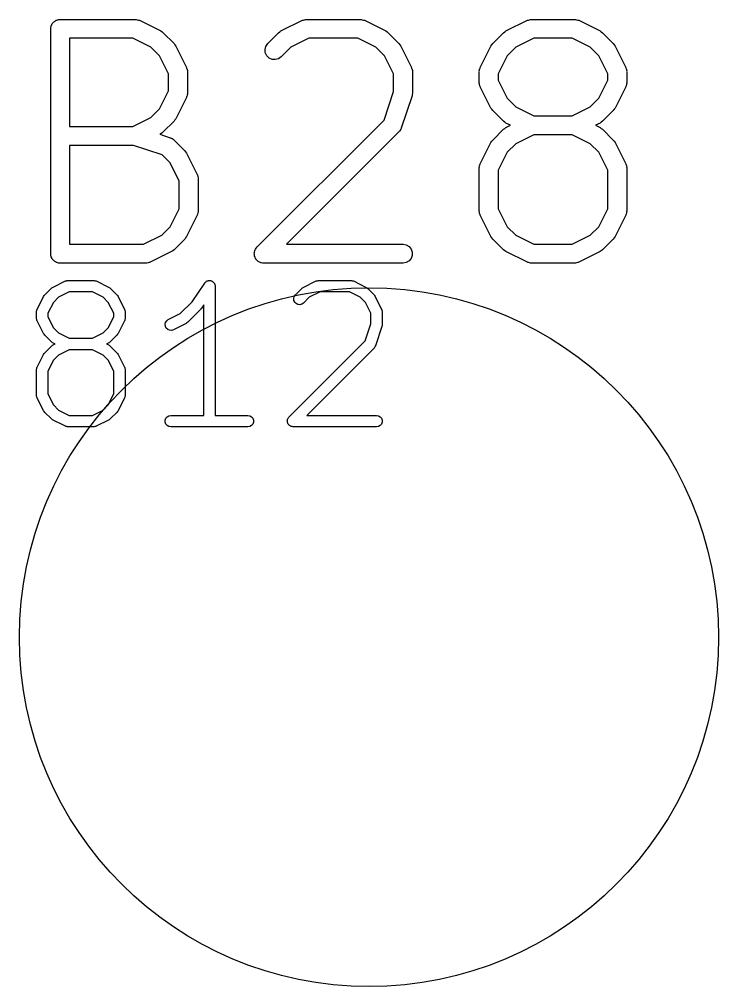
# Model space of a CAD drawing. Extents: x 0 to 102, y -163 to 0.
# Drawn here: x 96 to 99, y -163 to -158.848 of the extents above; entities that cross this region are included whole.
import ezdxf

# ---------------------------------------------------------------- set-up
doc = ezdxf.new("R2010")
doc.units = 0
doc.header["$MEASUREMENT"] = 0
doc.layers.add('BLACK', color=7, linetype='CONTINUOUS')

msp = doc.modelspace()

# ---------------------------------------------------------------- linework, layer by layer
at = {"layer": 'Black'}
for p, q in [((96.1521, -158.856), (96.1548, -158.854)), ((96.1548, -158.854), (96.1582, -158.852)), ((96.1582, -158.852), (96.1612, -158.851)), ((96.1612, -158.851), (96.1647, -158.85)), ((96.1647, -158.85), (96.1681, -158.849)), ((96.1681, -158.849), (96.1716, -158.849)), ((96.1716, -158.849), (96.1751, -158.848)), ((96.1751, -158.848), (96.4969, -158.848)), ((96.4969, -158.848), (96.4992, -158.849)), ((96.4992, -158.849), (96.5015, -158.848)), ((96.5015, -158.848), (96.5061, -158.85)), ((96.5061, -158.85), (96.5108, -158.851)), ((96.5108, -158.851), (96.5128, -158.852)), ((96.5128, -158.852), (96.515, -158.852)), ((96.515, -158.852), (96.607, -158.898)), ((97.1222, -158.898), (97.2141, -158.852)), ((97.2141, -158.852), (97.2163, -158.852)), ((97.2163, -158.852), (97.2184, -158.851)), ((97.2184, -158.851), (97.223, -158.85)), ((97.223, -158.85), (97.2276, -158.848)), ((97.2276, -158.848), (97.2299, -158.849)), ((97.2299, -158.849), (97.2323, -158.848)), ((97.2323, -158.848), (97.4621, -158.848)), ((97.4621, -158.848), (97.4644, -158.849)), ((97.4644, -158.849), (97.4667, -158.848)), ((97.4667, -158.848), (97.4713, -158.85)), ((97.4713, -158.85), (97.476, -158.851)), ((97.476, -158.851), (97.478, -158.852)), ((97.478, -158.852), (97.4802, -158.852)), ((97.4802, -158.852), (97.5722, -158.898)), ((98.0874, -158.898), (98.1793, -158.852)), ((98.1793, -158.852), (98.1815, -158.852)), ((98.1815, -158.852), (98.1836, -158.851)), ((98.1836, -158.851), (98.1883, -158.85)), ((98.1883, -158.85), (98.1928, -158.848)), ((98.1928, -158.848), (98.1951, -158.849)), ((98.1951, -158.849), (98.1975, -158.848)), ((98.1975, -158.848), (98.3813, -158.848)), ((98.3813, -158.848), (98.3836, -158.849)), ((98.3836, -158.849), (98.386, -158.848)), ((98.386, -158.848), (98.3905, -158.85)), ((98.3905, -158.85), (98.3952, -158.851)), ((98.3952, -158.851), (98.3972, -158.852)), ((98.3972, -158.852), (98.3995, -158.852)), ((98.3995, -158.852), (98.4914, -158.898)), ((96.1345, -158.889), (96.1351, -158.885)), ((96.1345, -159.854), (96.1345, -158.889)), ((96.1351, -158.882), (96.1363, -158.878)), ((96.1351, -158.885), (96.1351, -158.882)), ((96.1363, -158.878), (96.1369, -158.875)), ((96.1369, -158.875), (96.1387, -158.872)), ((96.1387, -158.872), (96.1399, -158.869)), ((96.1399, -158.869), (96.1422, -158.866)), ((96.1422, -158.866), (96.144, -158.863)), ((96.144, -158.863), (96.1467, -158.86)), ((96.1467, -158.86), (96.149, -158.858)), ((96.149, -158.858), (96.1521, -158.856)), ((96.2158, -158.929), (96.2158, -159.308)), ((96.4873, -158.929), (96.2158, -158.929)), ((96.5647, -158.968), (96.4873, -158.929)), ((96.607, -158.898), (96.6122, -158.902)), ((96.6122, -158.902), (96.6175, -158.906)), ((96.6175, -158.906), (96.6635, -158.952)), ((97.0656, -158.952), (97.1116, -158.906)), ((97.1116, -158.906), (97.1169, -158.902)), ((97.1169, -158.902), (97.1222, -158.898)), ((97.2419, -158.929), (97.1644, -158.968)), ((97.4525, -158.929), (97.2419, -158.929)), ((97.5299, -158.968), (97.4525, -158.929)), ((97.5722, -158.898), (97.5774, -158.902)), ((97.5774, -158.902), (97.5827, -158.906)), ((97.5827, -158.906), (97.6287, -158.952)), ((98.0308, -158.952), (98.0768, -158.906)), ((98.0768, -158.906), (98.0821, -158.902)), ((98.0821, -158.902), (98.0874, -158.898)), ((98.2071, -158.929), (98.1296, -158.968)), ((98.3717, -158.929), (98.2071, -158.929)), ((98.4492, -158.968), (98.3717, -158.929)), ((98.4914, -158.898), (98.4966, -158.902)), ((98.4966, -158.902), (98.502, -158.906)), ((98.502, -158.906), (98.5479, -158.952)), ((96.6014, -159.005), (96.5647, -158.968)), ((96.6635, -158.952), (96.6672, -158.957)), ((96.6672, -158.957), (96.6711, -158.963)), ((96.6711, -158.963), (96.7171, -159.055)), ((97.0539, -158.977), (97.0575, -158.964)), ((97.0551, -158.991), (97.0539, -158.977)), ((97.0575, -158.964), (97.0656, -158.952)), ((97.1644, -158.968), (97.1231, -159.009)), ((97.5666, -159.005), (97.5299, -158.968)), ((97.6287, -158.952), (97.6324, -158.957)), ((97.6324, -158.957), (97.6363, -158.963)), ((97.6363, -158.963), (97.6823, -159.055)), ((97.9773, -159.055), (98.0232, -158.963)), ((98.0232, -158.963), (98.0271, -158.957)), ((98.0271, -158.957), (98.0308, -158.952)), ((98.1296, -158.968), (98.093, -159.005)), ((98.4858, -159.005), (98.4492, -158.968)), ((98.5479, -158.952), (98.5517, -158.957)), ((98.5517, -158.957), (98.5555, -158.963)), ((98.5555, -158.963), (98.6015, -159.055)), ((96.6401, -159.082), (96.6014, -159.005)), ((97.0611, -159.004), (97.0551, -158.991)), ((97.0711, -159.014), (97.0611, -159.004)), ((97.0839, -159.02), (97.0711, -159.014)), ((97.0979, -159.021), (97.0839, -159.02)), ((97.1115, -159.018), (97.0979, -159.021)), ((97.1231, -159.009), (97.1115, -159.018)), ((97.6053, -159.082), (97.5666, -159.005)), ((98.093, -159.005), (98.0542, -159.082)), ((98.5245, -159.082), (98.4858, -159.005)), ((96.7171, -159.055), (96.7177, -159.057)), ((96.7177, -159.057), (96.7189, -159.059)), ((96.7189, -159.059), (96.7197, -159.063)), ((96.7197, -159.063), (96.7211, -159.068)), ((97.6823, -159.055), (97.6829, -159.057)), ((97.6829, -159.057), (97.6841, -159.059)), ((97.6841, -159.059), (97.6849, -159.063)), ((97.6849, -159.063), (97.6863, -159.068)), ((97.9732, -159.068), (97.9746, -159.063)), ((97.9746, -159.063), (97.9754, -159.059)), ((97.9754, -159.059), (97.9766, -159.057)), ((97.9766, -159.057), (97.9773, -159.055)), ((98.6015, -159.055), (98.6022, -159.057)), ((98.6022, -159.057), (98.6033, -159.059)), ((98.6033, -159.059), (98.6042, -159.063)), ((98.6042, -159.063), (98.6055, -159.068)), ((96.6401, -159.155), (96.6401, -159.082)), ((96.7211, -159.068), (96.7209, -159.07)), ((96.7209, -159.07), (96.7214, -159.073)), ((96.7214, -159.073), (96.7214, -159.165)), ((97.6053, -159.158), (97.6053, -159.082)), ((97.6863, -159.068), (97.6861, -159.07)), ((97.6861, -159.07), (97.6866, -159.073)), ((97.6866, -159.073), (97.6866, -159.165)), ((97.973, -159.073), (97.9734, -159.07)), ((97.973, -159.119), (97.973, -159.073)), ((97.9734, -159.07), (97.9732, -159.068)), ((98.0542, -159.082), (98.0542, -159.109)), ((98.5245, -159.109), (98.5245, -159.082)), ((98.6055, -159.068), (98.6054, -159.07)), ((98.6054, -159.07), (98.6058, -159.073)), ((98.6058, -159.073), (98.6058, -159.119)), ((97.9734, -159.121), (97.973, -159.119)), ((97.9732, -159.123), (97.9734, -159.121)), ((97.9746, -159.128), (97.9732, -159.123)), ((97.9754, -159.133), (97.9746, -159.128)), ((97.9766, -159.135), (97.9754, -159.133)), ((97.9773, -159.137), (97.9766, -159.135)), ((98.0232, -159.229), (97.9773, -159.137)), ((98.0542, -159.109), (98.093, -159.186)), ((98.4858, -159.186), (98.5245, -159.109)), ((98.6015, -159.137), (98.5555, -159.229)), ((98.6022, -159.135), (98.6015, -159.137)), ((98.6033, -159.133), (98.6022, -159.135)), ((98.6042, -159.128), (98.6033, -159.133)), ((98.6055, -159.123), (98.6042, -159.128)), ((98.6058, -159.119), (98.6054, -159.121)), ((98.6054, -159.121), (98.6055, -159.123)), ((96.6014, -159.232), (96.6401, -159.155)), ((96.7171, -159.183), (96.6711, -159.275)), ((96.7177, -159.181), (96.7171, -159.183)), ((96.7189, -159.179), (96.7177, -159.181)), ((96.7197, -159.174), (96.7189, -159.179)), ((96.7211, -159.169), (96.7197, -159.174)), ((96.7214, -159.165), (96.7209, -159.167)), ((96.7209, -159.167), (96.7211, -159.169)), ((97.5644, -159.281), (97.6053, -159.158)), ((97.6845, -159.177), (97.6385, -159.315)), ((97.6854, -159.171), (97.6845, -159.177)), ((97.6866, -159.165), (97.6854, -159.171)), ((98.093, -159.186), (98.1296, -159.223)), ((98.4492, -159.223), (98.4858, -159.186)), ((98.0271, -159.234), (98.0232, -159.229)), ((98.1296, -159.223), (98.2071, -159.262)), ((98.3717, -159.262), (98.4492, -159.223)), ((98.5555, -159.229), (98.5517, -159.234)), ((96.4873, -159.308), (96.5647, -159.269)), ((96.5647, -159.269), (96.6014, -159.232)), ((98.0308, -159.239), (98.0271, -159.234)), ((98.0768, -159.285), (98.0308, -159.239)), ((98.2071, -159.262), (98.3717, -159.262)), ((98.5479, -159.239), (98.502, -159.285)), ((98.5517, -159.234), (98.5479, -159.239)), ((96.2158, -159.308), (96.4873, -159.308)), ((96.6635, -159.285), (96.6175, -159.331)), ((96.6672, -159.28), (96.6635, -159.285)), ((96.6711, -159.275), (96.6672, -159.28)), ((97.0197, -159.825), (97.5644, -159.281)), ((98.0821, -159.289), (98.0768, -159.285)), ((98.0874, -159.293), (98.0821, -159.289)), ((98.0821, -159.316), (98.0874, -159.312)), ((98.1066, -159.302), (98.0874, -159.293)), ((98.0874, -159.312), (98.1066, -159.302)), ((98.4914, -159.293), (98.4722, -159.302)), ((98.4722, -159.302), (98.4914, -159.312)), ((98.4966, -159.289), (98.4914, -159.293)), ((98.4914, -159.312), (98.4966, -159.316)), ((98.502, -159.285), (98.4966, -159.289)), ((96.607, -159.339), (96.6028, -159.341)), ((96.6028, -159.341), (96.6476, -159.356)), ((96.6122, -159.335), (96.607, -159.339)), ((96.6175, -159.331), (96.6122, -159.335)), ((97.6287, -159.331), (97.1465, -159.813)), ((97.63, -159.329), (97.6287, -159.331)), ((97.6318, -159.328), (97.63, -159.329)), ((97.6341, -159.324), (97.6318, -159.328)), ((97.6368, -159.32), (97.6341, -159.324)), ((97.6374, -159.317), (97.6368, -159.32)), ((97.6385, -159.315), (97.6374, -159.317)), ((98.0308, -159.366), (98.0768, -159.32)), ((98.0768, -159.32), (98.0821, -159.316)), ((98.2071, -159.343), (98.1296, -159.382)), ((98.3717, -159.343), (98.2071, -159.343)), ((98.4492, -159.382), (98.3717, -159.343)), ((98.4966, -159.316), (98.502, -159.32)), ((98.502, -159.32), (98.5479, -159.366)), ((96.2158, -159.389), (96.2158, -159.813)), ((96.4903, -159.389), (96.2158, -159.389)), ((96.6128, -159.43), (96.4903, -159.389)), ((96.6476, -159.356), (96.6497, -159.357)), ((96.6497, -159.357), (96.6519, -159.358)), ((96.6519, -159.358), (96.6558, -159.36)), ((96.6558, -159.36), (96.66, -159.363)), ((96.66, -159.363), (96.6616, -159.364)), ((96.6616, -159.364), (96.6635, -159.366)), ((96.6635, -159.366), (96.7095, -159.412)), ((97.9773, -159.468), (98.0232, -159.376)), ((98.0232, -159.376), (98.0271, -159.371)), ((98.0271, -159.371), (98.0308, -159.366)), ((98.1296, -159.382), (98.093, -159.418)), ((98.4858, -159.418), (98.4492, -159.382)), ((98.5479, -159.366), (98.5517, -159.371)), ((98.5517, -159.371), (98.5555, -159.376)), ((98.5555, -159.376), (98.6015, -159.468)), ((96.6473, -159.464), (96.6128, -159.43)), ((96.7095, -159.412), (96.7132, -159.417)), ((96.7132, -159.417), (96.7171, -159.422)), ((96.7171, -159.422), (96.763, -159.514)), ((98.093, -159.418), (98.0542, -159.496)), ((98.5245, -159.496), (98.4858, -159.418)), ((96.686, -159.542), (96.6473, -159.464)), ((97.9732, -159.482), (97.9746, -159.477)), ((97.9746, -159.477), (97.9754, -159.472)), ((97.9754, -159.472), (97.9766, -159.47)), ((97.9766, -159.47), (97.9773, -159.468)), ((98.6015, -159.468), (98.6022, -159.47)), ((98.6022, -159.47), (98.6033, -159.472)), ((98.6033, -159.472), (98.6042, -159.477)), ((98.6042, -159.477), (98.6055, -159.482)), ((96.763, -159.514), (96.7637, -159.516)), ((96.7637, -159.516), (96.7649, -159.518)), ((96.7649, -159.518), (96.7657, -159.523)), ((97.973, -159.486), (97.9734, -159.484)), ((97.973, -159.67), (97.973, -159.486)), ((97.9734, -159.484), (97.9732, -159.482)), ((98.0542, -159.496), (98.0542, -159.661)), ((98.5245, -159.661), (98.5245, -159.496)), ((98.6055, -159.482), (98.6054, -159.484)), ((98.6054, -159.484), (98.6058, -159.486)), ((98.6058, -159.486), (98.6058, -159.67)), ((96.686, -159.661), (96.686, -159.542)), ((96.7657, -159.523), (96.767, -159.528)), ((96.767, -159.528), (96.7669, -159.53)), ((96.7669, -159.53), (96.7673, -159.532)), ((96.7673, -159.532), (96.7673, -159.67)), ((96.6473, -159.738), (96.686, -159.661)), ((96.7649, -159.684), (96.7637, -159.686)), ((96.7657, -159.679), (96.7649, -159.684)), ((96.767, -159.675), (96.7657, -159.679)), ((96.7673, -159.67), (96.7669, -159.672)), ((96.7669, -159.672), (96.767, -159.675)), ((97.9734, -159.672), (97.973, -159.67)), ((97.9732, -159.675), (97.9734, -159.672)), ((97.9746, -159.679), (97.9732, -159.675)), ((97.9754, -159.684), (97.9746, -159.679)), ((97.9766, -159.686), (97.9754, -159.684)), ((98.0542, -159.661), (98.093, -159.738)), ((98.4858, -159.738), (98.5245, -159.661)), ((98.6033, -159.684), (98.6022, -159.686)), ((98.6042, -159.679), (98.6033, -159.684)), ((98.6055, -159.675), (98.6042, -159.679)), ((98.6058, -159.67), (98.6054, -159.672)), ((98.6054, -159.672), (98.6055, -159.675)), ((96.763, -159.688), (96.7171, -159.78)), ((96.7637, -159.686), (96.763, -159.688)), ((97.9773, -159.688), (97.9766, -159.686)), ((98.0232, -159.78), (97.9773, -159.688)), ((98.6015, -159.688), (98.5555, -159.78)), ((98.6022, -159.686), (98.6015, -159.688)), ((96.6107, -159.775), (96.6473, -159.738)), ((98.093, -159.738), (98.1296, -159.775)), ((98.4492, -159.775), (98.4858, -159.738)), ((96.5332, -159.813), (96.6107, -159.775)), ((96.7095, -159.791), (96.6635, -159.837)), ((96.7132, -159.786), (96.7095, -159.791)), ((96.7171, -159.78), (96.7132, -159.786)), ((98.0271, -159.786), (98.0232, -159.78)), ((98.0308, -159.791), (98.0271, -159.786)), ((98.0768, -159.837), (98.0308, -159.791)), ((98.1296, -159.775), (98.2071, -159.813)), ((98.3717, -159.813), (98.4492, -159.775)), ((98.5479, -159.791), (98.502, -159.837)), ((98.5517, -159.786), (98.5479, -159.791)), ((98.5555, -159.78), (98.5517, -159.786)), ((96.2158, -159.813), (96.5332, -159.813)), ((96.6529, -159.844), (96.561, -159.89)), ((96.6582, -159.841), (96.6529, -159.844)), ((96.6635, -159.837), (96.6582, -159.841)), ((97.0079, -159.85), (97.0084, -159.849)), ((97.0084, -159.856), (97.0079, -159.85)), ((97.0084, -159.847), (97.0102, -159.842)), ((97.0084, -159.849), (97.0084, -159.847)), ((97.0102, -159.842), (97.0116, -159.837)), ((97.0116, -159.837), (97.0126, -159.835)), ((97.0126, -159.835), (97.0132, -159.834)), ((97.0132, -159.834), (97.0166, -159.83)), ((97.0166, -159.83), (97.0197, -159.825)), ((97.1465, -159.813), (97.6459, -159.813)), ((97.6459, -159.813), (97.6598, -159.816)), ((97.6598, -159.816), (97.672, -159.823)), ((97.672, -159.823), (97.6811, -159.834)), ((97.6811, -159.834), (97.6859, -159.847)), ((97.6859, -159.847), (97.6859, -159.861)), ((98.0821, -159.841), (98.0768, -159.837)), ((98.0874, -159.844), (98.0821, -159.841)), ((98.1793, -159.89), (98.0874, -159.844)), ((98.2071, -159.813), (98.3717, -159.813)), ((98.4914, -159.844), (98.3995, -159.89)), ((98.4966, -159.841), (98.4914, -159.844)), ((98.502, -159.837), (98.4966, -159.841)), ((96.1351, -159.858), (96.1345, -159.854)), ((96.1351, -159.861), (96.1351, -159.858)), ((96.1363, -159.864), (96.1351, -159.861)), ((96.1369, -159.868), (96.1363, -159.864)), ((96.1387, -159.871), (96.1369, -159.868)), ((96.1399, -159.874), (96.1387, -159.871)), ((96.1422, -159.877), (96.1399, -159.874)), ((96.144, -159.88), (96.1422, -159.877)), ((96.1467, -159.882), (96.144, -159.88)), ((96.149, -159.885), (96.1467, -159.882)), ((96.1521, -159.887), (96.149, -159.885)), ((96.1548, -159.889), (96.1521, -159.887)), ((96.1582, -159.89), (96.1548, -159.889)), ((96.1612, -159.892), (96.1582, -159.89)), ((96.1647, -159.893), (96.1612, -159.892)), ((96.1681, -159.894), (96.1647, -159.893)), ((96.552, -159.893), (96.5475, -159.894)), ((96.5567, -159.892), (96.552, -159.893)), ((96.5588, -159.891), (96.5567, -159.892)), ((96.561, -159.89), (96.5588, -159.891)), ((97.0084, -159.861), (97.0084, -159.856)), ((97.009, -159.863), (97.0084, -159.861)), ((97.0092, -159.865), (97.009, -159.863)), ((97.0114, -159.869), (97.0092, -159.865)), ((97.0132, -159.874), (97.0114, -159.869)), ((97.0144, -159.876), (97.0132, -159.874)), ((97.0151, -159.877), (97.0144, -159.876)), ((97.0189, -159.881), (97.0151, -159.877)), ((97.0223, -159.885), (97.0189, -159.881)), ((97.0238, -159.886), (97.0223, -159.885)), ((97.0251, -159.887), (97.0238, -159.886)), ((97.0299, -159.89), (97.0251, -159.887)), ((97.0345, -159.892), (97.0299, -159.89)), ((97.0363, -159.893), (97.0345, -159.892)), ((97.0379, -159.893), (97.0363, -159.893)), ((97.0432, -159.894), (97.0379, -159.893)), ((97.6598, -159.892), (97.6459, -159.895)), ((97.672, -159.885), (97.6598, -159.892)), ((97.6811, -159.874), (97.672, -159.885)), ((97.6859, -159.861), (97.6811, -159.874)), ((98.1815, -159.891), (98.1793, -159.89)), ((98.1836, -159.892), (98.1815, -159.891)), ((98.1883, -159.893), (98.1836, -159.892)), ((98.1928, -159.894), (98.1883, -159.893)), ((98.3905, -159.893), (98.386, -159.894)), ((98.3952, -159.892), (98.3905, -159.893)), ((98.3972, -159.891), (98.3952, -159.892)), ((98.3995, -159.89), (98.3972, -159.891)), ((96.1716, -159.894), (96.1681, -159.894)), ((96.1751, -159.895), (96.1716, -159.894)), ((96.5428, -159.895), (96.1751, -159.895)), ((96.5451, -159.894), (96.5428, -159.895)), ((96.5475, -159.894), (96.5451, -159.894)), ((97.0484, -159.895), (97.0432, -159.894)), ((97.6459, -159.895), (97.0484, -159.895)), ((98.1951, -159.894), (98.1928, -159.894)), ((98.1975, -159.895), (98.1951, -159.894)), ((98.3813, -159.895), (98.1975, -159.895)), ((98.3836, -159.894), (98.3813, -159.895)), ((98.386, -159.894), (98.3836, -159.894)), ((96.1425, -159.999), (96.1976, -159.971)), ((96.1976, -159.971), (96.199, -159.971)), ((96.199, -159.971), (96.2002, -159.97)), ((96.2002, -159.97), (96.203, -159.97)), ((96.203, -159.97), (96.2058, -159.969)), ((96.2058, -159.969), (96.2072, -159.969)), ((96.2072, -159.969), (96.2086, -159.969)), ((96.2086, -159.969), (96.3189, -159.969)), ((96.3189, -159.969), (96.3202, -159.969)), ((96.3202, -159.969), (96.3216, -159.969)), ((96.3216, -159.969), (96.3244, -159.97)), ((96.3244, -159.97), (96.3272, -159.97)), ((96.3272, -159.97), (96.3284, -159.971)), ((96.3284, -159.971), (96.3298, -159.971)), ((96.3298, -159.971), (96.3849, -159.999)), ((96.7966, -159.978), (96.7988, -159.976)), ((96.7988, -159.976), (96.8008, -159.974)), ((96.8008, -159.974), (96.802, -159.973)), ((96.802, -159.973), (96.8031, -159.972)), ((96.8031, -159.972), (96.8058, -159.971)), ((96.8058, -159.971), (96.8084, -159.97)), ((96.8084, -159.97), (96.8097, -159.97)), ((96.8097, -159.97), (96.811, -159.969)), ((96.811, -159.969), (96.8139, -159.969)), ((96.8139, -159.969), (96.8168, -159.969)), ((96.8168, -159.969), (96.8181, -159.969)), ((96.8181, -159.969), (96.8195, -159.969)), ((96.8195, -159.969), (96.8222, -159.97)), ((96.8222, -159.97), (96.825, -159.971)), ((96.825, -159.971), (96.8262, -159.972)), ((96.8262, -159.972), (96.8274, -159.972)), ((96.8274, -159.972), (96.8297, -159.974)), ((96.8297, -159.974), (96.8321, -159.976)), ((96.8321, -159.976), (96.8329, -159.977)), ((97.218, -159.999), (97.2732, -159.971)), ((97.2732, -159.971), (97.2745, -159.971)), ((97.2745, -159.971), (97.2757, -159.97)), ((97.2757, -159.97), (97.2785, -159.97)), ((97.2785, -159.97), (97.2813, -159.969)), ((97.2813, -159.969), (97.2827, -159.969)), ((97.2827, -159.969), (97.2841, -159.969)), ((97.2841, -159.969), (97.4219, -159.969)), ((97.4219, -159.969), (97.4233, -159.969)), ((97.4233, -159.969), (97.4247, -159.969)), ((97.4247, -159.969), (97.4275, -159.97)), ((97.4275, -159.97), (97.4303, -159.97)), ((97.4303, -159.97), (97.4315, -159.971)), ((97.4315, -159.971), (97.4329, -159.971)), ((97.4329, -159.971), (97.488, -159.999)), ((96.1086, -160.031), (96.1362, -160.004)), ((96.1362, -160.004), (96.1393, -160.001)), ((96.1393, -160.001), (96.1425, -159.999)), ((96.2143, -160.018), (96.1678, -160.041)), ((96.3131, -160.018), (96.2143, -160.018)), ((96.3596, -160.041), (96.3131, -160.018)), ((96.3849, -159.999), (96.3881, -160.001)), ((96.3881, -160.001), (96.3913, -160.004)), ((96.3913, -160.004), (96.4188, -160.031)), ((96.7411, -160.061), (96.795, -159.98)), ((96.795, -159.98), (96.7959, -159.979)), ((96.7959, -159.979), (96.7966, -159.978)), ((96.8329, -159.977), (96.8339, -159.978)), ((96.8339, -159.978), (96.8354, -159.98)), ((96.8354, -159.98), (96.8371, -159.982)), ((96.8371, -159.982), (96.8375, -159.984)), ((96.8375, -159.984), (96.8382, -159.985)), ((96.8382, -159.985), (96.8387, -159.988)), ((96.8387, -159.988), (96.8395, -159.991)), ((96.8395, -159.991), (96.8394, -159.992)), ((96.8394, -159.992), (96.8396, -159.993)), ((96.8396, -159.993), (96.8396, -160.548)), ((97.1841, -160.031), (97.2117, -160.004)), ((97.2117, -160.004), (97.2149, -160.001)), ((97.2149, -160.001), (97.218, -159.999)), ((97.2898, -160.018), (97.2434, -160.041)), ((97.4162, -160.018), (97.2898, -160.018)), ((97.4627, -160.041), (97.4162, -160.018)), ((97.488, -159.999), (97.4911, -160.001)), ((97.4911, -160.001), (97.4943, -160.004)), ((97.4943, -160.004), (97.5219, -160.031)), ((96.0764, -160.093), (96.104, -160.038)), ((96.104, -160.038), (96.1063, -160.034)), ((96.1063, -160.034), (96.1086, -160.031)), ((96.1678, -160.041), (96.1459, -160.063)), ((96.3816, -160.063), (96.3596, -160.041)), ((96.4188, -160.031), (96.4211, -160.034)), ((96.4211, -160.034), (96.4234, -160.038)), ((96.4234, -160.038), (96.451, -160.093)), ((97.177, -160.046), (97.1792, -160.038)), ((97.1778, -160.055), (97.177, -160.046)), ((97.1814, -160.062), (97.1778, -160.055)), ((97.1792, -160.038), (97.1841, -160.031)), ((97.2434, -160.041), (97.2186, -160.066)), ((97.4846, -160.063), (97.4627, -160.041)), ((97.5219, -160.031), (97.5242, -160.034)), ((97.5242, -160.034), (97.5265, -160.038)), ((97.5265, -160.038), (97.5541, -160.093)), ((96.074, -160.101), (96.0748, -160.098)), ((96.0741, -160.102), (96.074, -160.101)), ((96.0748, -160.098), (96.0753, -160.095)), ((96.0753, -160.095), (96.076, -160.094)), ((96.076, -160.094), (96.0764, -160.093)), ((96.1459, -160.063), (96.1226, -160.109)), ((96.4048, -160.109), (96.3816, -160.063)), ((96.451, -160.093), (96.4514, -160.094)), ((96.4514, -160.094), (96.4521, -160.095)), ((96.4521, -160.095), (96.4526, -160.098)), ((96.4526, -160.098), (96.4534, -160.101)), ((96.4534, -160.101), (96.4533, -160.102)), ((96.6905, -160.111), (96.7411, -160.061)), ((96.7773, -160.093), (96.7222, -160.148)), ((96.7787, -160.091), (96.7773, -160.093)), ((96.7804, -160.09), (96.7787, -160.091)), ((96.7909, -160.074), (96.7804, -160.09)), ((96.7909, -160.548), (96.7909, -160.074)), ((97.1873, -160.068), (97.1814, -160.062)), ((97.195, -160.072), (97.1873, -160.068)), ((97.2035, -160.073), (97.195, -160.072)), ((97.2116, -160.071), (97.2035, -160.073)), ((97.2186, -160.066), (97.2116, -160.071)), ((97.5079, -160.109), (97.4846, -160.063)), ((97.5541, -160.093), (97.5545, -160.094)), ((97.5545, -160.094), (97.5552, -160.095)), ((97.5552, -160.095), (97.5557, -160.098)), ((97.5557, -160.098), (97.5565, -160.101)), ((97.5565, -160.101), (97.5564, -160.102)), ((96.0739, -160.104), (96.0741, -160.102)), ((96.0739, -160.131), (96.0739, -160.104)), ((96.0741, -160.133), (96.0739, -160.131)), ((96.074, -160.134), (96.0741, -160.133)), ((96.0748, -160.137), (96.074, -160.134)), ((96.0753, -160.14), (96.0748, -160.137)), ((96.076, -160.141), (96.0753, -160.14)), ((96.0764, -160.142), (96.076, -160.141)), ((96.104, -160.197), (96.0764, -160.142)), ((96.1226, -160.109), (96.1226, -160.125)), ((96.1226, -160.125), (96.1459, -160.172)), ((96.3816, -160.172), (96.4048, -160.125)), ((96.4048, -160.125), (96.4048, -160.109)), ((96.451, -160.142), (96.4234, -160.197)), ((96.4514, -160.141), (96.451, -160.142)), ((96.4521, -160.14), (96.4514, -160.141)), ((96.4526, -160.137), (96.4521, -160.14)), ((96.4534, -160.134), (96.4526, -160.137)), ((96.4533, -160.102), (96.4536, -160.104)), ((96.4536, -160.131), (96.4533, -160.133)), ((96.4533, -160.133), (96.4534, -160.134)), ((96.4536, -160.104), (96.4536, -160.131)), ((96.6274, -160.149), (96.6321, -160.142)), ((96.6321, -160.142), (96.6389, -160.137)), ((96.6389, -160.137), (96.6905, -160.111)), ((97.5079, -160.155), (97.5079, -160.109)), ((97.5564, -160.102), (97.5566, -160.104)), ((97.5566, -160.104), (97.5566, -160.159)), ((96.1459, -160.172), (96.1678, -160.194)), ((96.3596, -160.194), (96.3816, -160.172)), ((96.6254, -160.157), (96.6274, -160.149)), ((96.6264, -160.166), (96.6254, -160.157)), ((96.6302, -160.173), (96.6264, -160.166)), ((96.6364, -160.179), (96.6302, -160.173)), ((96.6441, -160.182), (96.6364, -160.179)), ((96.6526, -160.183), (96.6441, -160.182)), ((96.6607, -160.181), (96.6526, -160.183)), ((96.7158, -160.153), (96.6607, -160.181)), ((96.719, -160.151), (96.7158, -160.153)), ((96.7222, -160.148), (96.719, -160.151)), ((97.4834, -160.228), (97.5079, -160.155)), ((97.5554, -160.166), (97.5278, -160.249)), ((97.556, -160.163), (97.5554, -160.166)), ((97.5566, -160.159), (97.556, -160.163)), ((96.1063, -160.2), (96.104, -160.197)), ((96.1086, -160.204), (96.1063, -160.2)), ((96.1362, -160.231), (96.1086, -160.204)), ((96.1678, -160.194), (96.2143, -160.217)), ((96.2143, -160.217), (96.3131, -160.217)), ((96.3131, -160.217), (96.3596, -160.194)), ((96.4188, -160.204), (96.3913, -160.231)), ((96.4211, -160.2), (96.4188, -160.204)), ((96.4234, -160.197), (96.4211, -160.2)), ((96.1086, -160.279), (96.1362, -160.252)), ((96.1393, -160.233), (96.1362, -160.231)), ((96.1362, -160.252), (96.1393, -160.25)), ((96.1425, -160.236), (96.1393, -160.233)), ((96.1393, -160.25), (96.1425, -160.247)), ((96.154, -160.241), (96.1425, -160.236)), ((96.1425, -160.247), (96.154, -160.241)), ((96.2143, -160.266), (96.1678, -160.289)), ((96.3131, -160.266), (96.2143, -160.266)), ((96.3596, -160.289), (96.3131, -160.266)), ((96.3849, -160.236), (96.3734, -160.241)), ((96.3734, -160.241), (96.3849, -160.247)), ((96.3881, -160.233), (96.3849, -160.236)), ((96.3849, -160.247), (96.3881, -160.25)), ((96.3913, -160.231), (96.3881, -160.233)), ((96.3881, -160.25), (96.3913, -160.252)), ((96.3913, -160.252), (96.4188, -160.279)), ((97.1565, -160.555), (97.4834, -160.228)), ((97.5219, -160.259), (97.2326, -160.548)), ((97.5227, -160.258), (97.5219, -160.259)), ((97.5238, -160.257), (97.5227, -160.258)), ((97.5251, -160.254), (97.5238, -160.257)), ((97.5268, -160.252), (97.5251, -160.254)), ((97.5271, -160.25), (97.5268, -160.252)), ((97.5278, -160.249), (97.5271, -160.25)), ((96.0764, -160.341), (96.104, -160.286)), ((96.104, -160.286), (96.1063, -160.283)), ((96.1063, -160.283), (96.1086, -160.279)), ((96.1678, -160.289), (96.1459, -160.311)), ((96.3816, -160.311), (96.3596, -160.289)), ((96.4188, -160.279), (96.4211, -160.283)), ((96.4211, -160.283), (96.4234, -160.286)), ((96.4234, -160.286), (96.451, -160.341)), ((96.0739, -160.352), (96.0741, -160.35)), ((96.074, -160.349), (96.0748, -160.346)), ((96.0741, -160.35), (96.074, -160.349)), ((96.0748, -160.346), (96.0753, -160.343)), ((96.0753, -160.343), (96.076, -160.342)), ((96.076, -160.342), (96.0764, -160.341)), ((96.1459, -160.311), (96.1226, -160.358)), ((96.4048, -160.358), (96.3816, -160.311)), ((96.451, -160.341), (96.4514, -160.342)), ((96.4514, -160.342), (96.4521, -160.343)), ((96.4521, -160.343), (96.4526, -160.346)), ((96.4526, -160.346), (96.4534, -160.349)), ((96.4534, -160.349), (96.4533, -160.35)), ((96.4533, -160.35), (96.4536, -160.352)), ((96.0739, -160.462), (96.0739, -160.352)), ((96.1226, -160.358), (96.1226, -160.456)), ((96.4048, -160.456), (96.4048, -160.358)), ((96.4536, -160.352), (96.4536, -160.462)), ((96.0741, -160.463), (96.0739, -160.462)), ((96.074, -160.465), (96.0741, -160.463)), ((96.0748, -160.468), (96.074, -160.465)), ((96.0753, -160.47), (96.0748, -160.468)), ((96.076, -160.472), (96.0753, -160.47)), ((96.0764, -160.473), (96.076, -160.472)), ((96.104, -160.528), (96.0764, -160.473)), ((96.1226, -160.456), (96.1459, -160.503)), ((96.3816, -160.503), (96.4048, -160.456)), ((96.451, -160.473), (96.4234, -160.528)), ((96.4514, -160.472), (96.451, -160.473)), ((96.4521, -160.47), (96.4514, -160.472)), ((96.4526, -160.468), (96.4521, -160.47)), ((96.4534, -160.465), (96.4526, -160.468)), ((96.4536, -160.462), (96.4533, -160.463)), ((96.4533, -160.463), (96.4534, -160.465)), ((96.1459, -160.503), (96.1678, -160.525)), ((96.3596, -160.525), (96.3816, -160.503)), ((96.1063, -160.531), (96.104, -160.528)), ((96.1086, -160.535), (96.1063, -160.531)), ((96.1362, -160.562), (96.1086, -160.535)), ((96.1678, -160.525), (96.2143, -160.548)), ((96.2143, -160.548), (96.3131, -160.548)), ((96.3131, -160.548), (96.3596, -160.525)), ((96.4188, -160.535), (96.3913, -160.562)), ((96.4211, -160.531), (96.4188, -160.535)), ((96.4234, -160.528), (96.4211, -160.531)), ((96.6287, -160.56), (96.6341, -160.554)), ((96.6341, -160.554), (96.6414, -160.55)), ((96.6414, -160.55), (96.6498, -160.548)), ((96.6498, -160.548), (96.7909, -160.548)), ((96.8396, -160.548), (96.9807, -160.548)), ((96.9807, -160.548), (96.9891, -160.55)), ((96.9891, -160.55), (96.9964, -160.554)), ((96.9964, -160.554), (97.0018, -160.56)), ((97.1547, -160.558), (97.1565, -160.555)), ((97.2326, -160.548), (97.5323, -160.548)), ((97.5323, -160.548), (97.5406, -160.55)), ((97.5406, -160.55), (97.5479, -160.554)), ((97.5479, -160.554), (97.5534, -160.56)), ((96.1393, -160.564), (96.1362, -160.562)), ((96.1425, -160.567), (96.1393, -160.564)), ((96.1976, -160.594), (96.1425, -160.567)), ((96.199, -160.595), (96.1976, -160.594)), ((96.2002, -160.595), (96.199, -160.595)), ((96.203, -160.596), (96.2002, -160.595)), ((96.2058, -160.597), (96.203, -160.596)), ((96.2072, -160.597), (96.2058, -160.597)), ((96.2086, -160.597), (96.2072, -160.597)), ((96.3189, -160.597), (96.2086, -160.597)), ((96.3202, -160.597), (96.3189, -160.597)), ((96.3216, -160.597), (96.3202, -160.597)), ((96.3244, -160.596), (96.3216, -160.597)), ((96.3272, -160.595), (96.3244, -160.596)), ((96.3284, -160.595), (96.3272, -160.595)), ((96.3298, -160.594), (96.3284, -160.595)), ((96.3849, -160.567), (96.3298, -160.594)), ((96.3881, -160.564), (96.3849, -160.567)), ((96.3913, -160.562), (96.3881, -160.564)), ((96.6258, -160.568), (96.6287, -160.56)), ((96.6258, -160.577), (96.6258, -160.568)), ((96.6287, -160.585), (96.6258, -160.577)), ((96.6341, -160.591), (96.6287, -160.585)), ((96.6414, -160.595), (96.6341, -160.591)), ((96.6498, -160.597), (96.6414, -160.595)), ((96.9807, -160.597), (96.6498, -160.597)), ((96.9891, -160.595), (96.9807, -160.597)), ((96.9964, -160.591), (96.9891, -160.595)), ((97.0018, -160.585), (96.9964, -160.591)), ((97.0018, -160.56), (97.0047, -160.568)), ((97.0047, -160.577), (97.0018, -160.585)), ((97.0047, -160.568), (97.0047, -160.577)), ((97.1495, -160.57), (97.1497, -160.569)), ((97.1497, -160.573), (97.1495, -160.57)), ((97.1497, -160.568), (97.1508, -160.565)), ((97.1497, -160.569), (97.1497, -160.568)), ((97.1497, -160.577), (97.1497, -160.573)), ((97.1501, -160.578), (97.1497, -160.577)), ((97.1502, -160.579), (97.1501, -160.578)), ((97.1515, -160.582), (97.1502, -160.579)), ((97.1508, -160.565), (97.1517, -160.562)), ((97.1526, -160.585), (97.1515, -160.582)), ((97.1517, -160.562), (97.1523, -160.561)), ((97.1523, -160.561), (97.1526, -160.56)), ((97.1526, -160.56), (97.1547, -160.558)), ((97.1533, -160.585), (97.1526, -160.585)), ((97.1538, -160.586), (97.1533, -160.585)), ((97.156, -160.589), (97.1538, -160.586)), ((97.1581, -160.591), (97.156, -160.589)), ((97.159, -160.592), (97.1581, -160.591)), ((97.1598, -160.592), (97.159, -160.592)), ((97.1627, -160.594), (97.1598, -160.592)), ((97.1654, -160.595), (97.1627, -160.594)), ((97.1665, -160.596), (97.1654, -160.595)), ((97.1674, -160.596), (97.1665, -160.596)), ((97.1706, -160.596), (97.1674, -160.596)), ((97.1738, -160.597), (97.1706, -160.596)), ((97.5323, -160.597), (97.1738, -160.597)), ((97.5406, -160.595), (97.5323, -160.597)), ((97.5479, -160.591), (97.5406, -160.595)), ((97.5534, -160.585), (97.5479, -160.591)), ((97.5534, -160.56), (97.5563, -160.568)), ((97.5563, -160.577), (97.5534, -160.585)), ((97.5563, -160.568), (97.5563, -160.577))]:
    msp.add_line(p, q, dxfattribs=at)
msp.add_circle((97.5, -161.5), 1.5, dxfattribs=at)

doc.saveas('drawing.dxf')
